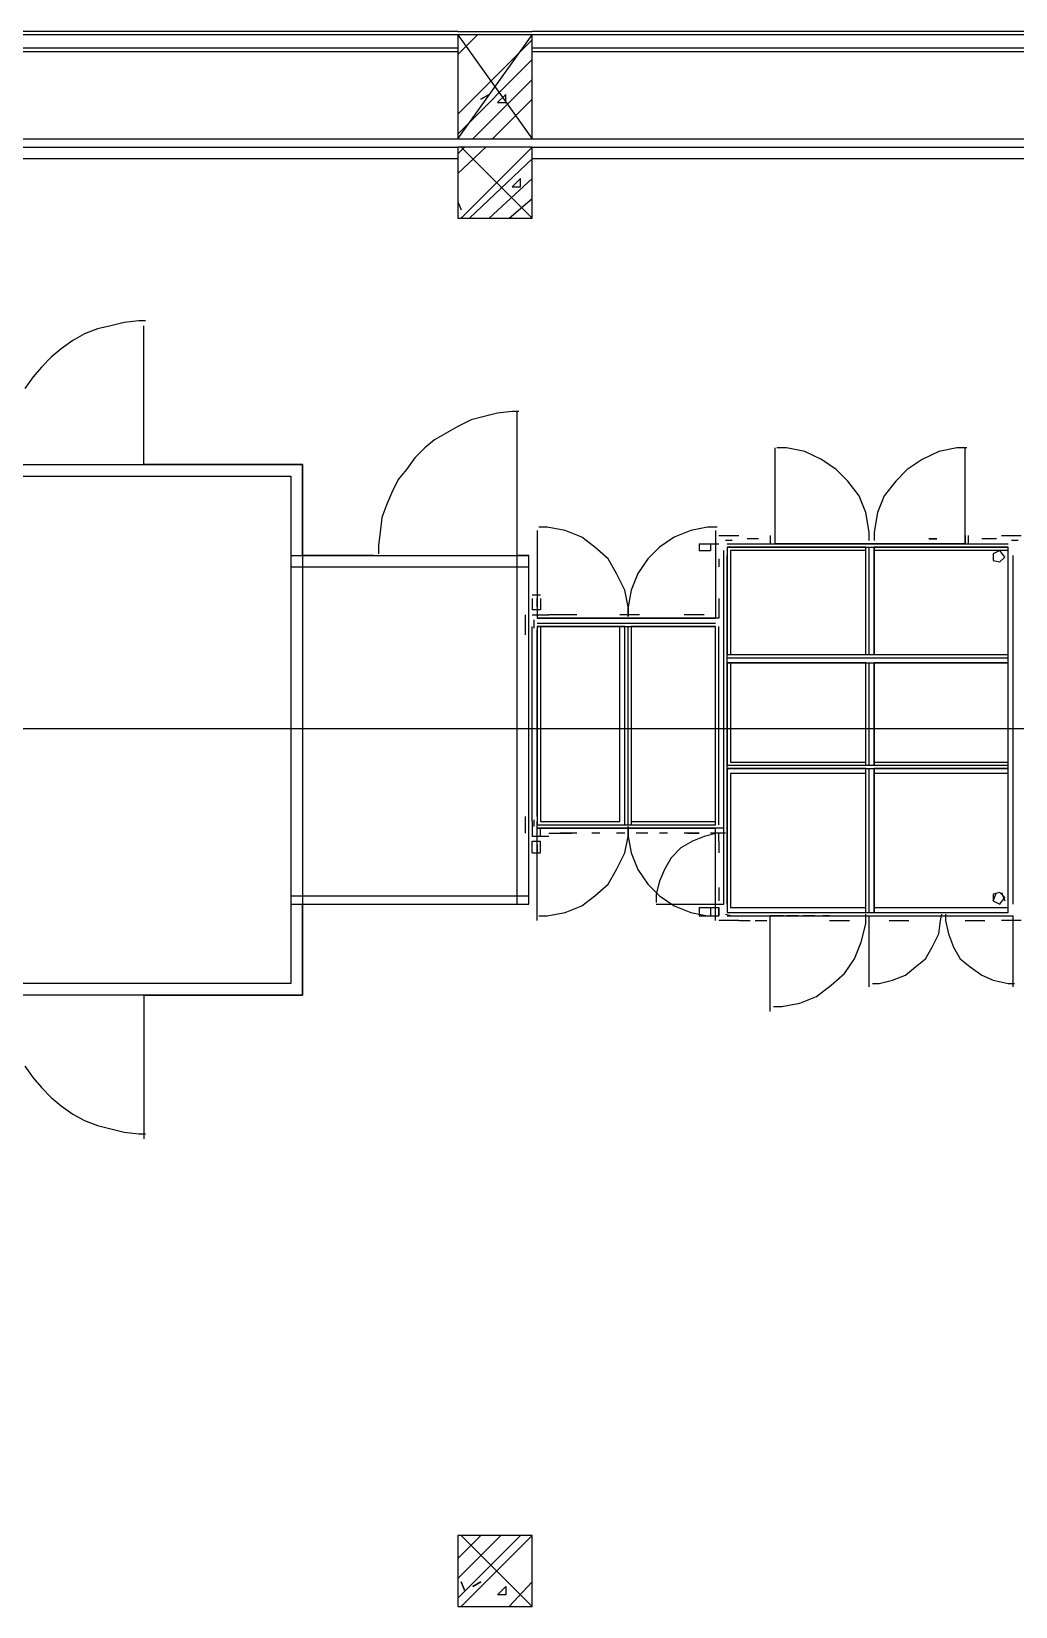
# Model space of a CAD drawing. Header units: millimetres. Extents: x 5 to 415, y 48 to 251.
# Drawn here: x 86.59 to 97.09, y 86.66 to 103.47 of the extents above; entities that cross this region are included whole.
import ezdxf

# ---------------------------------------------------------------- set-up
doc = ezdxf.new("R2010")
doc.units = ezdxf.units.MM
doc.layers.add('P', color=7, linetype='Continuous')

msp = doc.modelspace()

# ---------------------------------------------------------------- linework, layer by layer
at = {"layer": 'P'}
for points in [[(91.14, 103.47), (78.775, 103.47)], [(91.14, 103.434), (78.775, 103.434)], [(91.14, 103.47), (91.934, 103.47)], [(91.14, 103.434), (91.934, 102.323)], [(91.14, 102.323), (91.934, 103.434)], [(91.14, 103.223), (91.352, 103.434)], [(91.934, 103.434), (91.14, 103.434)], [(91.14, 103.434), (91.14, 102.323)], [(91.14, 102.588), (91.934, 103.382)], [(104.299, 103.47), (91.934, 103.47)], [(91.934, 102.323), (91.934, 103.434)], [(104.299, 103.434), (91.934, 103.434)], [(91.14, 103.293), (78.775, 103.293)], [(78.775, 103.258), (91.14, 103.258)], [(103.152, 103.293), (91.934, 103.293)], [(91.934, 103.258), (103.152, 103.258)], [(91.14, 102.376), (91.934, 103.17)], [(91.299, 102.323), (91.934, 102.958)], [(91.475, 102.799), (91.387, 102.747)], [(91.387, 102.747), (91.475, 102.799)], [(91.511, 102.323), (91.934, 102.747)], [(91.652, 102.799), (91.563, 102.711)], [(91.563, 102.711), (91.652, 102.711)], [(91.652, 102.711), (91.652, 102.799)], [(78.775, 102.323), (91.14, 102.323)], [(78.775, 102.235), (91.14, 102.235)], [(91.14, 102.323), (91.934, 102.323)], [(91.14, 102.164), (91.211, 102.235)], [(91.14, 101.953), (91.44, 102.235)], [(91.934, 102.235), (91.14, 102.235)], [(91.14, 102.235), (91.14, 101.477)], [(91.175, 102.235), (91.934, 101.477)], [(91.934, 102.235), (91.175, 101.477)], [(91.934, 102.323), (104.299, 102.323)], [(91.934, 101.477), (91.934, 102.235)], [(91.934, 102.235), (104.299, 102.235)], [(91.14, 102.112), (78.775, 102.112)], [(91.264, 101.477), (91.934, 102.112)], [(104.299, 102.112), (91.934, 102.112)], [(91.475, 101.477), (91.934, 101.9)], [(91.81, 101.9), (91.722, 101.812)], [(91.81, 101.812), (91.81, 101.9)], [(91.722, 101.812), (91.81, 101.812)], [(91.14, 101.653), (91.175, 101.565)], [(91.687, 101.477), (91.934, 101.688)], [(91.14, 101.477), (91.934, 101.477)], [(87.577, 100.365), (87.436, 100.33)], [(87.736, 100.383), (87.577, 100.365)], [(87.806, 100.383), (87.736, 100.383)], [(87.154, 100.242), (87.03, 100.171)], [(87.295, 100.295), (87.154, 100.242)], [(87.436, 100.33), (87.295, 100.295)], [(87.789, 98.848), (87.789, 100.33)], [(86.907, 100.083), (86.801, 99.995)], [(87.03, 100.171), (86.907, 100.083)], [(86.695, 99.889), (86.607, 99.783)], [(86.801, 99.995), (86.695, 99.889)], [(86.607, 99.783), (86.519, 99.66)], [(91.422, 99.36), (91.281, 99.325)], [(91.563, 99.395), (91.422, 99.36)], [(91.722, 99.413), (91.563, 99.395)], [(91.793, 99.413), (91.722, 99.413)], [(91.775, 97.878), (91.775, 99.413)], [(91.017, 99.183), (90.893, 99.113)], [(91.14, 99.254), (91.017, 99.183)], [(91.281, 99.325), (91.14, 99.254)], [(90.787, 99.025), (90.682, 98.919)], [(90.893, 99.113), (90.787, 99.025)], [(94.527, 98.002), (94.527, 99.025)], [(94.65, 99.025), (94.544, 99.025)], [(94.844, 98.989), (94.65, 99.025)], [(96.467, 99.025), (96.273, 98.989)], [(96.573, 99.025), (96.467, 99.025)], [(96.555, 98.002), (96.555, 99.025)], [(82.374, 98.848), (89.482, 98.848)], [(89.482, 98.848), (87.789, 98.848)], [(89.482, 98.848), (89.482, 93.186)], [(89.482, 97.878), (89.482, 98.848)], [(90.682, 98.919), (90.593, 98.795)], [(95.021, 98.901), (94.844, 98.989)], [(95.179, 98.795), (95.021, 98.901)], [(96.097, 98.901), (95.938, 98.795)], [(96.273, 98.989), (96.097, 98.901)], [(82.497, 98.725), (89.359, 98.725)], [(89.359, 98.725), (89.359, 93.31)], [(90.505, 98.69), (90.435, 98.548)], [(90.593, 98.795), (90.505, 98.69)], [(95.303, 98.672), (95.179, 98.795)], [(95.938, 98.795), (95.814, 98.672)], [(90.435, 98.548), (90.382, 98.425)], [(95.426, 98.513), (95.303, 98.672)], [(95.497, 98.337), (95.426, 98.513)], [(95.691, 98.513), (95.62, 98.337)], [(95.814, 98.672), (95.691, 98.513)], [(90.382, 98.425), (90.329, 98.284)], [(90.329, 98.284), (90.311, 98.125)], [(92.093, 98.178), (92.004, 98.178)], [(92.287, 98.143), (92.093, 98.178)], [(93.804, 98.178), (93.627, 98.143)], [(93.909, 98.178), (93.804, 98.178)], [(95.532, 98.125), (95.497, 98.337)], [(95.62, 98.337), (95.585, 98.125)], [(90.311, 98.125), (90.293, 97.984)], [(91.987, 98.143), (91.987, 97.208)], [(92.463, 98.072), (92.287, 98.143)], [(92.604, 97.966), (92.463, 98.072)], [(93.451, 98.072), (93.292, 97.966)], [(93.627, 98.143), (93.451, 98.072)], [(93.892, 98.143), (93.892, 97.208)], [(93.927, 98.09), (94.139, 98.09)], [(94.068, 98.037), (93.998, 98.037)], [(94.068, 98.037), (93.998, 98.037)], [(94.35, 98.055), (94.227, 98.055)], [(94.35, 98.055), (94.227, 98.055)], [(94.474, 98.09), (94.474, 98.002)], [(94.527, 98.002), (94.527, 98.09)], [(95.532, 98.037), (95.532, 98.125)], [(95.585, 98.125), (95.585, 98.037)], [(96.167, 98.055), (96.255, 98.055)], [(96.255, 98.055), (96.167, 98.055)], [(96.167, 98.055), (96.255, 98.055)], [(96.555, 98.09), (96.555, 98.002)], [(96.591, 98.002), (96.591, 98.09)], [(96.802, 98.055), (96.732, 98.055)], [(96.802, 98.055), (96.732, 98.055)], [(96.89, 98.055), (96.802, 98.055)], [(96.943, 98.09), (97.155, 98.09)], [(97.12, 98.037), (97.049, 98.037)], [(89.359, 97.878), (91.899, 97.878)], [(90.241, 97.878), (89.482, 97.878)], [(90.293, 97.984), (90.293, 97.896)], [(91.775, 94.156), (91.775, 97.878)], [(91.899, 97.878), (91.775, 97.878)], [(91.899, 94.156), (91.899, 97.878)], [(92.745, 97.843), (92.604, 97.966)], [(92.833, 97.684), (92.745, 97.843)], [(93.169, 97.843), (93.063, 97.684)], [(93.292, 97.966), (93.169, 97.843)], [(93.715, 98.002), (93.715, 97.931)], [(93.715, 98.002), (93.839, 98.002)], [(93.715, 97.931), (93.839, 97.931)], [(93.839, 98.002), (93.839, 97.931)], [(93.839, 98.002), (93.927, 98.002)], [(93.927, 97.843), (93.927, 97.755)], [(93.927, 97.843), (93.927, 97.755)], [(93.98, 97.331), (93.98, 97.931)], [(93.98, 97.719), (93.98, 97.878)], [(93.98, 94.156), (93.98, 97.878)], [(93.98, 97.208), (93.98, 97.878)], [(93.98, 94.156), (93.98, 97.878)], [(93.98, 94.156), (93.98, 97.878)], [(94.015, 98.002), (97.014, 98.002)], [(94.015, 98.002), (97.014, 98.002)], [(94.015, 98.002), (97.014, 98.002)], [(94.015, 98.002), (97.014, 98.002)], [(94.015, 98.002), (97.014, 98.002)], [(94.015, 98.002), (97.014, 98.002)], [(94.015, 98.002), (97.014, 98.002)], [(94.015, 97.966), (94.015, 96.82)], [(95.497, 97.966), (94.015, 97.966)], [(94.015, 97.966), (97.014, 97.966)], [(94.015, 97.966), (97.014, 97.966)], [(94.015, 97.966), (97.014, 97.966)], [(94.015, 94.156), (94.015, 97.878)], [(94.015, 94.156), (94.015, 97.878)], [(94.015, 94.156), (94.015, 97.878)], [(94.015, 94.156), (94.015, 97.878)], [(94.015, 94.156), (94.015, 97.878)], [(94.015, 94.156), (94.015, 97.878)], [(94.051, 98.002), (94.474, 98.002)], [(95.497, 97.931), (94.051, 97.931)], [(94.051, 97.931), (94.051, 96.82)], [(94.227, 98.002), (94.35, 98.002)], [(96.555, 98.002), (94.527, 98.002)], [(95.497, 96.82), (95.497, 97.966)], [(95.497, 96.82), (95.497, 97.966)], [(95.497, 96.82), (95.497, 97.931)], [(95.532, 96.82), (95.532, 97.966)], [(95.532, 96.82), (95.532, 97.966)], [(95.532, 96.82), (95.532, 97.966)], [(95.532, 96.82), (95.532, 97.966)], [(95.532, 96.82), (95.532, 97.966)], [(95.532, 96.82), (95.532, 97.966)], [(95.532, 96.82), (95.532, 97.966)], [(95.585, 96.82), (95.585, 97.966)], [(95.585, 97.966), (95.585, 96.82)], [(97.014, 97.966), (95.585, 97.966)], [(97.014, 97.931), (95.585, 97.931)], [(95.585, 97.931), (95.585, 96.82)], [(95.797, 98.002), (96.255, 98.002)], [(96.591, 98.002), (96.802, 98.002)], [(96.679, 98.002), (96.802, 98.002)], [(96.926, 97.931), (96.855, 97.896)], [(96.926, 97.931), (96.855, 97.896)], [(96.926, 97.931), (96.855, 97.896)], [(96.926, 97.931), (96.855, 97.896)], [(96.926, 97.931), (96.855, 97.896)], [(96.926, 97.931), (96.855, 97.896)], [(96.855, 97.896), (96.855, 97.825)], [(96.855, 97.896), (96.855, 97.825)], [(96.855, 97.896), (96.855, 97.825)], [(96.855, 97.896), (96.855, 97.825)], [(96.855, 97.896), (96.855, 97.825)], [(96.855, 97.896), (96.855, 97.825)], [(96.979, 97.861), (96.926, 97.931)], [(96.979, 97.861), (96.926, 97.931)], [(96.979, 97.861), (96.926, 97.931)], [(96.979, 97.861), (96.926, 97.931)], [(96.979, 97.861), (96.926, 97.931)], [(96.979, 97.861), (96.926, 97.931)], [(96.926, 97.808), (96.979, 97.861)], [(96.926, 97.808), (96.979, 97.861)], [(96.926, 97.808), (96.979, 97.861)], [(96.926, 97.808), (96.979, 97.861)], [(96.926, 97.808), (96.979, 97.861)], [(96.926, 97.808), (96.979, 97.861)], [(96.943, 98.002), (97.014, 98.002)], [(97.014, 96.82), (97.014, 97.966)], [(97.014, 96.82), (97.014, 97.931)], [(97.014, 94.156), (97.014, 97.878)], [(97.067, 94.156), (97.067, 97.878)], [(97.067, 94.156), (97.067, 97.878)], [(97.067, 94.156), (97.067, 97.878)], [(97.067, 94.156), (97.067, 97.878)], [(97.067, 94.156), (97.067, 97.878)], [(97.067, 94.156), (97.067, 97.878)], [(97.067, 94.156), (97.067, 97.878)], [(89.359, 97.755), (91.899, 97.755)], [(92.922, 97.508), (92.833, 97.684)], [(93.063, 97.684), (92.992, 97.508)], [(96.855, 97.825), (96.926, 97.808)], [(96.855, 97.825), (96.926, 97.808)], [(96.855, 97.825), (96.926, 97.808)], [(96.855, 97.825), (96.926, 97.808)], [(96.855, 97.825), (96.926, 97.808)], [(96.855, 97.825), (96.926, 97.808)], [(92.957, 97.331), (92.922, 97.508)], [(92.992, 97.508), (92.957, 97.331)], [(92.022, 97.455), (91.934, 97.455)], [(91.934, 97.42), (91.934, 97.296)], [(91.987, 97.42), (91.987, 97.331)], [(91.987, 97.331), (91.987, 97.42)], [(92.022, 97.42), (92.022, 97.296)], [(92.957, 97.331), (92.957, 97.226)], [(92.957, 97.226), (92.957, 97.331)], [(93.927, 97.42), (93.927, 97.296)], [(93.927, 97.42), (93.927, 97.296)], [(93.927, 97.331), (93.927, 97.208)], [(93.98, 97.331), (93.98, 97.42)], [(91.863, 97.032), (91.863, 97.243)], [(92.022, 97.296), (91.934, 97.296)], [(91.934, 97.243), (92.022, 97.243)], [(91.952, 97.19), (91.952, 97.102)], [(91.987, 97.208), (93.892, 97.208)], [(91.987, 97.208), (93.892, 97.208)], [(93.892, 97.208), (91.987, 97.208)], [(92.022, 97.243), (92.11, 97.243)], [(92.022, 97.208), (92.11, 97.208)], [(92.234, 97.243), (92.11, 97.243)], [(92.41, 97.243), (92.234, 97.243)], [(92.357, 97.208), (92.234, 97.208)], [(92.41, 97.208), (92.234, 97.208)], [(92.234, 97.208), (92.41, 97.208)], [(92.357, 97.208), (92.234, 97.208)], [(92.234, 97.208), (92.781, 97.208)], [(92.569, 97.208), (92.657, 97.208)], [(92.569, 97.208), (92.657, 97.208)], [(93.08, 97.243), (92.869, 97.243)], [(93.08, 97.208), (92.869, 97.208)], [(92.869, 97.208), (93.045, 97.208)], [(93.08, 97.208), (93.839, 97.208)], [(93.08, 97.208), (93.169, 97.208)], [(93.08, 97.208), (93.169, 97.208)], [(93.292, 97.208), (93.38, 97.208)], [(93.292, 97.208), (93.38, 97.208)], [(93.768, 97.243), (93.557, 97.243)], [(93.768, 97.208), (93.557, 97.208)], [(93.557, 97.208), (93.715, 97.208)], [(93.715, 97.208), (93.592, 97.208)], [(93.715, 97.208), (93.592, 97.208)], [(93.927, 97.208), (93.839, 97.208)], [(91.934, 95.038), (91.934, 97.12)], [(91.934, 95.091), (91.934, 97.084)], [(91.934, 95.091), (91.934, 97.084)], [(91.934, 95.091), (91.934, 97.084)], [(91.934, 95.091), (91.934, 97.084)], [(91.934, 95.091), (91.934, 97.084)], [(91.934, 95.091), (91.934, 97.084)], [(91.934, 95.091), (91.934, 97.084)], [(91.987, 97.155), (93.892, 97.155)], [(91.987, 97.155), (93.892, 97.155)], [(91.987, 97.155), (93.892, 97.155)], [(91.987, 97.155), (93.892, 97.155)], [(91.987, 97.155), (93.892, 97.155)], [(91.987, 97.155), (93.892, 97.155)], [(91.987, 97.155), (93.892, 97.155)], [(91.987, 97.12), (91.987, 95.003)], [(92.922, 97.12), (91.987, 97.12)], [(91.987, 97.12), (93.892, 97.12)], [(91.987, 95.091), (91.987, 97.084)], [(91.987, 95.091), (91.987, 97.084)], [(91.987, 95.091), (91.987, 97.084)], [(92.022, 97.12), (92.022, 95.038)], [(92.869, 97.12), (92.022, 97.12)], [(92.869, 95.038), (92.869, 97.12)], [(92.922, 95.003), (92.922, 97.12)], [(92.922, 95.003), (92.922, 97.12)], [(92.957, 95.003), (92.957, 97.12)], [(92.957, 95.003), (92.957, 97.12)], [(92.957, 95.003), (92.957, 97.12)], [(92.957, 95.003), (92.957, 97.12)], [(92.957, 95.003), (92.957, 97.12)], [(92.957, 95.003), (92.957, 97.12)], [(92.957, 95.003), (92.957, 97.12)], [(92.957, 95.003), (92.957, 97.12)], [(93.892, 97.12), (92.992, 97.12)], [(92.992, 97.12), (92.992, 95.038)], [(93.892, 97.12), (92.992, 97.12)], [(92.992, 97.12), (92.992, 95.003)], [(93.892, 95.003), (93.892, 97.12)], [(93.892, 95.038), (93.892, 97.12)], [(93.892, 95.003), (93.892, 97.12)], [(93.927, 95.003), (93.927, 97.12)], [(93.927, 95.003), (93.927, 97.12)], [(93.927, 95.003), (93.927, 97.12)], [(93.927, 95.003), (93.927, 97.12)], [(93.927, 95.003), (93.927, 97.12)], [(93.927, 95.003), (93.927, 97.12)], [(93.927, 95.003), (93.927, 97.12)], [(93.98, 95.003), (93.98, 97.12)], [(93.98, 95.003), (93.98, 97.12)], [(93.98, 95.003), (93.98, 97.12)], [(91.899, 96.696), (91.899, 96.908)], [(94.015, 96.82), (95.497, 96.82)], [(94.015, 96.82), (97.014, 96.82)], [(94.015, 96.785), (97.014, 96.785)], [(94.015, 96.785), (97.014, 96.785)], [(94.015, 96.785), (97.014, 96.785)], [(94.015, 96.785), (97.014, 96.785)], [(94.015, 96.785), (97.014, 96.785)], [(94.015, 96.785), (97.014, 96.785)], [(94.015, 96.785), (97.014, 96.785)], [(94.015, 96.732), (97.014, 96.732)], [(95.497, 96.732), (94.015, 96.732)], [(94.015, 96.732), (94.015, 95.638)], [(94.051, 96.82), (95.497, 96.82)], [(95.497, 96.732), (94.051, 96.732)], [(94.051, 96.732), (94.051, 95.673)], [(95.497, 95.638), (95.497, 96.732)], [(95.497, 95.638), (95.497, 96.732)], [(95.497, 95.673), (95.497, 96.732)], [(95.532, 95.638), (95.532, 96.732)], [(95.532, 95.638), (95.532, 96.732)], [(95.532, 95.638), (95.532, 96.732)], [(95.532, 95.638), (95.532, 96.732)], [(95.532, 95.638), (95.532, 96.732)], [(95.532, 95.638), (95.532, 96.732)], [(95.532, 95.638), (95.532, 96.732)], [(95.585, 96.82), (97.014, 96.82)], [(95.585, 96.82), (97.014, 96.82)], [(95.585, 95.638), (95.585, 96.732)], [(97.014, 96.732), (95.585, 96.732)], [(97.014, 96.732), (95.585, 96.732)], [(95.585, 96.732), (95.585, 95.673)], [(95.585, 96.732), (95.585, 95.638)], [(97.014, 95.638), (97.014, 96.732)], [(97.014, 95.673), (97.014, 96.732)], [(103.875, 96.026), (77.929, 96.026)], [(94.051, 95.673), (95.497, 95.673)], [(95.585, 95.673), (97.014, 95.673)], [(94.015, 95.638), (97.014, 95.638)], [(94.015, 95.638), (95.497, 95.638)], [(94.015, 95.603), (97.014, 95.603)], [(94.015, 95.603), (97.014, 95.603)], [(94.015, 95.603), (97.014, 95.603)], [(94.015, 95.603), (97.014, 95.603)], [(94.015, 95.603), (97.014, 95.603)], [(94.015, 95.603), (97.014, 95.603)], [(94.015, 95.603), (97.014, 95.603)], [(94.015, 95.603), (97.014, 95.603)], [(95.497, 95.603), (94.015, 95.603)], [(94.015, 95.603), (94.015, 94.068)], [(95.497, 95.55), (94.051, 95.55)], [(94.051, 95.55), (94.051, 94.121)], [(95.497, 94.068), (95.497, 95.603)], [(95.497, 94.068), (95.497, 95.603)], [(95.497, 94.121), (95.497, 95.55)], [(95.532, 94.068), (95.532, 95.603)], [(95.532, 94.068), (95.532, 95.603)], [(95.532, 94.068), (95.532, 95.603)], [(95.532, 94.068), (95.532, 95.603)], [(95.532, 94.068), (95.532, 95.603)], [(95.532, 94.068), (95.532, 95.603)], [(95.532, 94.068), (95.532, 95.603)], [(95.585, 95.638), (97.014, 95.638)], [(95.585, 94.068), (95.585, 95.603)], [(95.585, 95.603), (95.585, 94.068)], [(97.014, 95.603), (95.585, 95.603)], [(97.014, 95.55), (95.585, 95.55)], [(95.585, 95.55), (95.585, 94.121)], [(97.014, 94.068), (97.014, 95.603)], [(97.014, 94.121), (97.014, 95.55)], [(91.863, 94.915), (91.863, 95.091)], [(91.934, 95.038), (91.934, 94.968)], [(91.952, 95.056), (91.952, 94.985)], [(91.952, 95.056), (91.952, 94.985)], [(91.987, 94.968), (91.987, 95.038)], [(91.987, 95.003), (92.922, 95.003)], [(91.987, 95.003), (93.892, 95.003)], [(92.022, 95.038), (92.869, 95.038)], [(92.957, 94.88), (92.957, 94.985)], [(92.957, 94.985), (92.957, 94.88)], [(92.992, 95.038), (93.892, 95.038)], [(92.992, 95.003), (93.892, 95.003)], [(91.934, 94.968), (91.934, 94.88)], [(92.022, 94.88), (91.934, 94.88)], [(91.934, 94.827), (92.022, 94.827)], [(91.934, 94.703), (91.934, 94.827)], [(93.892, 94.968), (91.987, 94.968)], [(91.987, 94.968), (93.839, 94.968)], [(91.987, 94.968), (93.892, 94.968)], [(91.987, 94.968), (93.892, 94.968)], [(91.987, 94.968), (93.892, 94.968)], [(91.987, 94.968), (93.892, 94.968)], [(91.987, 94.968), (93.892, 94.968)], [(91.987, 94.968), (93.892, 94.968)], [(91.987, 94.968), (93.892, 94.968)], [(91.987, 94.968), (93.892, 94.968)], [(91.987, 93.98), (91.987, 94.968)], [(91.987, 94.88), (91.987, 94.968)], [(92.022, 94.88), (92.022, 94.968)], [(92.11, 94.968), (92.022, 94.968)], [(92.11, 94.88), (92.022, 94.88)], [(92.022, 94.703), (92.022, 94.827)], [(92.11, 94.915), (92.234, 94.915)], [(92.781, 94.968), (92.234, 94.968)], [(92.234, 94.915), (92.357, 94.915)], [(92.41, 94.915), (92.234, 94.915)], [(92.234, 94.915), (92.357, 94.915)], [(92.657, 94.915), (92.569, 94.915)], [(92.657, 94.915), (92.569, 94.915)], [(92.922, 94.915), (92.833, 94.915)], [(93.045, 94.968), (92.869, 94.968)], [(92.922, 94.703), (92.957, 94.88)], [(92.957, 94.88), (92.992, 94.703)], [(93.169, 94.915), (93.045, 94.915)], [(93.839, 94.968), (93.08, 94.968)], [(93.169, 94.915), (93.08, 94.915)], [(93.38, 94.915), (93.292, 94.915)], [(93.38, 94.915), (93.292, 94.915)], [(93.645, 94.827), (93.521, 94.756)], [(93.715, 94.915), (93.557, 94.915)], [(93.592, 94.915), (93.715, 94.915)], [(93.592, 94.915), (93.715, 94.915)], [(93.768, 94.88), (93.645, 94.827)], [(93.909, 94.915), (93.768, 94.88)], [(93.98, 94.968), (93.839, 94.968)], [(93.927, 94.915), (93.839, 94.915)], [(93.892, 93.98), (93.892, 94.968)], [(93.998, 94.915), (93.909, 94.915)], [(93.927, 94.827), (93.927, 94.915)], [(93.927, 94.827), (93.927, 94.703)], [(93.927, 94.827), (93.927, 94.703)], [(93.98, 94.827), (93.98, 94.968)], [(93.98, 94.156), (93.98, 94.88)], [(93.98, 94.156), (93.98, 94.827)], [(91.899, 94.58), (91.899, 94.756)], [(91.934, 94.703), (92.022, 94.703)], [(91.987, 94.703), (91.987, 94.791)], [(91.987, 94.791), (91.987, 94.703)], [(92.833, 94.527), (92.922, 94.703)], [(92.992, 94.703), (93.063, 94.527)], [(93.416, 94.65), (93.345, 94.527)], [(93.521, 94.756), (93.416, 94.65)], [(93.98, 94.156), (93.98, 94.756)], [(92.745, 94.368), (92.833, 94.527)], [(93.063, 94.527), (93.169, 94.368)], [(93.345, 94.527), (93.292, 94.403)], [(92.604, 94.245), (92.745, 94.368)], [(93.169, 94.368), (93.292, 94.245)], [(93.292, 94.403), (93.257, 94.262)], [(93.927, 94.333), (93.927, 94.192)], [(93.927, 94.333), (93.927, 94.192)], [(93.98, 94.156), (93.98, 94.333)], [(89.359, 94.245), (91.899, 94.245)], [(89.359, 94.156), (91.899, 94.156)], [(89.482, 93.186), (89.482, 94.156)], [(89.482, 94.156), (91.899, 94.156)], [(92.287, 94.068), (92.463, 94.139)], [(92.463, 94.139), (92.604, 94.245)], [(93.257, 94.262), (93.257, 94.174)], [(93.257, 94.156), (93.98, 94.156)], [(93.292, 94.245), (93.451, 94.139)], [(93.451, 94.139), (93.627, 94.068)], [(93.892, 94.121), (93.892, 94.192)], [(96.855, 94.192), (96.89, 94.28)], [(96.926, 94.28), (96.855, 94.262)], [(96.926, 94.28), (96.855, 94.262)], [(96.926, 94.28), (96.855, 94.262)], [(96.926, 94.28), (96.855, 94.262)], [(96.926, 94.28), (96.855, 94.262)], [(96.926, 94.28), (96.855, 94.262)], [(96.855, 94.262), (96.855, 94.192)], [(96.855, 94.262), (96.855, 94.192)], [(96.855, 94.262), (96.855, 94.192)], [(96.855, 94.262), (96.855, 94.192)], [(96.855, 94.262), (96.855, 94.192)], [(96.855, 94.262), (96.855, 94.192)], [(96.855, 94.192), (96.926, 94.156)], [(96.855, 94.192), (96.926, 94.156)], [(96.855, 94.192), (96.926, 94.156)], [(96.855, 94.192), (96.926, 94.156)], [(96.855, 94.192), (96.926, 94.156)], [(96.855, 94.192), (96.926, 94.156)], [(96.979, 94.227), (96.926, 94.28)], [(96.979, 94.227), (96.926, 94.28)], [(96.979, 94.227), (96.926, 94.28)], [(96.979, 94.227), (96.926, 94.28)], [(96.979, 94.227), (96.926, 94.28)], [(96.979, 94.227), (96.926, 94.28)], [(96.926, 94.156), (96.979, 94.227)], [(96.926, 94.156), (96.979, 94.227)], [(96.926, 94.156), (96.979, 94.227)], [(96.926, 94.156), (96.979, 94.227)], [(96.926, 94.156), (96.979, 94.227)], [(96.926, 94.156), (96.979, 94.227)], [(96.943, 94.28), (96.979, 94.192)], [(92.004, 94.033), (92.093, 94.033)], [(92.093, 94.033), (92.287, 94.068)], [(93.627, 94.068), (93.804, 94.033)], [(93.715, 94.121), (93.715, 94.033)], [(93.715, 94.121), (93.839, 94.121)], [(93.715, 94.033), (93.839, 94.033)], [(93.804, 94.033), (93.909, 94.033)], [(93.839, 94.121), (93.839, 94.033)], [(93.839, 94.121), (93.927, 94.121)], [(93.839, 94.033), (93.927, 94.033)], [(93.927, 94.033), (93.927, 94.121)], [(93.927, 94.121), (93.927, 94.033)], [(94.139, 93.98), (93.927, 93.98)], [(93.998, 94.051), (94.068, 94.033)], [(94.015, 94.068), (97.014, 94.068)], [(94.015, 94.068), (97.014, 94.068)], [(94.015, 94.068), (97.014, 94.068)], [(94.015, 94.068), (97.014, 94.068)], [(94.015, 94.068), (97.014, 94.068)], [(94.015, 94.068), (97.014, 94.068)], [(94.015, 94.068), (97.014, 94.068)], [(94.015, 94.068), (95.497, 94.068)], [(94.015, 94.033), (97.014, 94.033)], [(94.015, 94.033), (97.014, 94.033)], [(94.015, 94.033), (97.014, 94.033)], [(94.051, 94.121), (95.497, 94.121)], [(94.139, 93.98), (94.262, 93.98)], [(94.262, 94.033), (94.439, 94.033)], [(94.315, 93.98), (94.439, 93.98)], [(94.315, 93.98), (94.439, 93.98)], [(94.615, 94.033), (94.474, 94.033)], [(94.474, 93.01), (94.474, 94.033)], [(94.474, 94.033), (95.497, 94.033)], [(94.474, 94.033), (95.373, 94.033)], [(94.774, 94.033), (94.65, 94.033)], [(94.95, 94.033), (94.827, 94.033)], [(95.109, 94.033), (95.038, 94.033)], [(95.109, 93.98), (95.321, 93.98)], [(95.109, 93.98), (95.321, 93.98)], [(95.409, 94.033), (95.497, 94.033)], [(95.497, 93.945), (95.497, 94.051)], [(95.532, 93.274), (95.532, 94.033)], [(95.532, 94.033), (97.067, 94.033)], [(95.585, 94.121), (97.014, 94.121)], [(95.585, 94.068), (97.014, 94.068)], [(95.585, 94.033), (96.167, 94.033)], [(95.744, 93.98), (95.956, 93.98)], [(95.744, 93.98), (95.956, 93.98)], [(95.956, 94.033), (96.044, 94.033)], [(96.132, 94.033), (96.22, 94.033)], [(96.22, 94.033), (96.379, 94.033)], [(96.273, 93.839), (96.291, 93.98)], [(96.291, 93.98), (96.308, 94.051)], [(96.308, 94.033), (96.379, 94.033)], [(96.344, 94.051), (96.344, 93.98)], [(96.344, 93.98), (96.379, 93.839)], [(96.432, 94.033), (96.943, 94.033)], [(96.467, 94.033), (96.555, 94.033)], [(96.555, 93.98), (96.767, 93.98)], [(96.555, 93.98), (96.767, 93.98)], [(97.155, 93.98), (96.943, 93.98)], [(97.067, 93.274), (97.067, 94.033)], [(95.444, 93.751), (95.497, 93.945)], [(96.203, 93.698), (96.273, 93.839)], [(96.379, 93.839), (96.432, 93.698)], [(95.373, 93.574), (95.444, 93.751)], [(96.132, 93.574), (96.203, 93.698)], [(96.432, 93.698), (96.502, 93.574)], [(95.268, 93.416), (95.373, 93.574)], [(95.92, 93.398), (96.026, 93.486)], [(96.026, 93.486), (96.132, 93.574)], [(96.502, 93.574), (96.608, 93.486)], [(96.608, 93.486), (96.732, 93.398)], [(89.359, 93.31), (82.497, 93.31)], [(95.127, 93.292), (95.268, 93.416)], [(95.568, 93.31), (95.638, 93.31)], [(95.638, 93.31), (95.779, 93.345)], [(95.779, 93.345), (95.92, 93.398)], [(96.732, 93.398), (96.855, 93.345)], [(96.855, 93.345), (97.014, 93.31)], [(97.014, 93.31), (97.084, 93.31)], [(89.482, 93.186), (82.374, 93.186)], [(87.789, 93.186), (89.482, 93.186)], [(87.789, 93.186), (87.789, 91.652)], [(94.791, 93.098), (94.968, 93.169)], [(94.968, 93.169), (95.127, 93.292)], [(94.509, 93.063), (94.597, 93.063)], [(94.597, 93.063), (94.791, 93.098)], [(86.519, 92.428), (86.607, 92.304)], [(86.607, 92.304), (86.695, 92.198)], [(86.695, 92.198), (86.801, 92.093)], [(86.801, 92.093), (86.907, 92.004)], [(86.907, 92.004), (87.03, 91.916)], [(87.03, 91.916), (87.154, 91.846)], [(87.154, 91.846), (87.295, 91.793)], [(87.295, 91.793), (87.436, 91.758)], [(87.436, 91.758), (87.577, 91.722)], [(87.577, 91.722), (87.736, 91.705)], [(87.736, 91.705), (87.806, 91.705)], [(91.14, 87.171), (91.387, 87.418)], [(91.14, 86.96), (91.599, 87.418)], [(91.14, 86.748), (91.81, 87.418)], [(91.14, 87.418), (91.14, 86.66)], [(91.934, 87.418), (91.14, 87.418)], [(91.934, 86.66), (91.175, 87.418)], [(91.175, 86.66), (91.934, 87.418)], [(91.934, 86.66), (91.934, 87.418)], [(91.175, 86.924), (91.211, 86.836)], [(91.211, 86.836), (91.175, 86.924)], [(91.387, 86.924), (91.299, 86.872)], [(91.299, 86.872), (91.387, 86.924)], [(91.687, 86.66), (91.934, 86.924)], [(91.563, 86.783), (91.652, 86.872)], [(91.652, 86.783), (91.563, 86.783)], [(91.652, 86.872), (91.652, 86.783)], [(91.14, 86.66), (91.934, 86.66)]]:
    msp.add_lwpolyline(points, dxfattribs=at)

doc.saveas('drawing.dxf')
